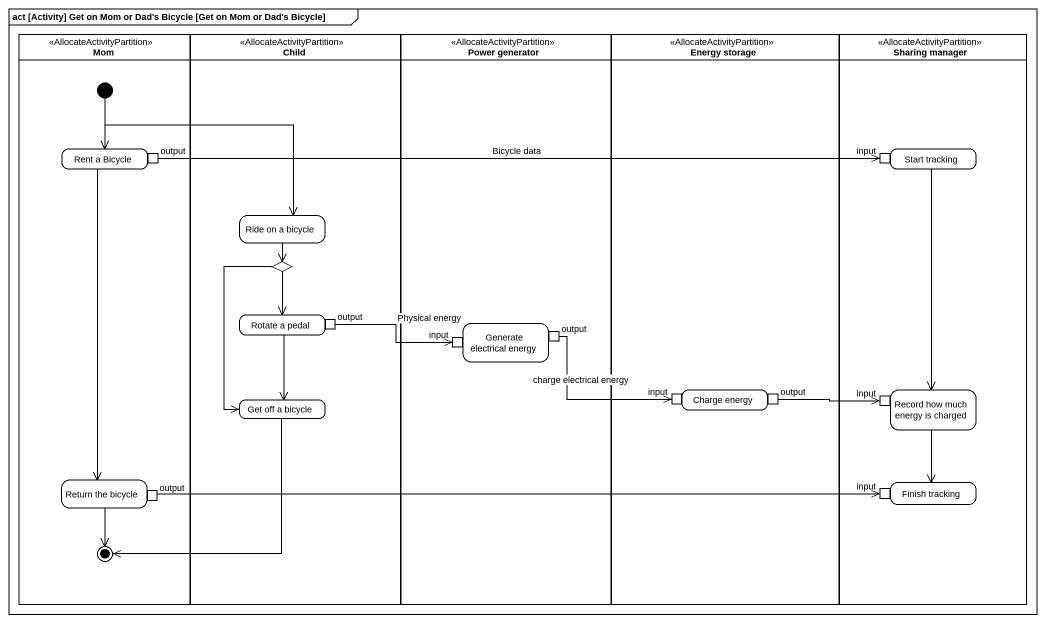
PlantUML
@startuml
mainframe act [Activity] Get on Mom or Dad's Bicycle [Get on Mom or Dad's Bicycle]
hide empty description
state Mom <<AllocateActivityPartition>> {
  state initial1 <<start>>
  state "Rent a Bicycle" as Rent_a_Bicycle {
    state output <<outputPin>>
  }
  state "Return the bicycle" as Return_the_bicycle {
    state "output" as output_5 <<outputPin>>
  }
  state final1 <<end>>
}
state Child <<AllocateActivityPartition>> {
  state "Ride on a bicycle" as Ride_on_a_bicycle
  state choice1 <<choice>>
  state "Rotate a pedal" as Rotate_a_pedal {
    state "output" as output_2 <<outputPin>>
  }
  state "Get off a bicycle" as Get_off_a_bicycle
}
state "Power generator" as Power_generator <<AllocateActivityPartition>> {
  state "Generate electrical energy" as Generate_electrical_energy {
    state "input" as input_2 <<inputPin>>
    state "output" as output_3 <<outputPin>>
  }
}
state "Energy storage" as Energy_storage <<AllocateActivityPartition>> {
  state "Charge energy" as Charge_energy {
    state "input" as input_3 <<inputPin>>
    state "output" as output_4 <<outputPin>>
  }
}
state "Sharing manager" as Sharing_manager <<AllocateActivityPartition>> {
  state "Start tracking" as Start_tracking {
    state input <<inputPin>>
  }
  state "Record how much energy is charged" as Record_how_much_energy_is {
    state "input" as input_4 <<inputPin>>
  }
  state "Finish tracking" as Finish_tracking {
    state "input" as input_5 <<inputPin>>
  }
}
initial1 --> Rent_a_Bicycle
initial1 --> Ride_on_a_bicycle
Rent_a_Bicycle --> Return_the_bicycle
output -right-> input : Bicycle data
Start_tracking --> Record_how_much_energy_is
Ride_on_a_bicycle --> choice1
choice1 --> Rotate_a_pedal
choice1 --> Get_off_a_bicycle
Rotate_a_pedal --> Get_off_a_bicycle
output_2 -right-> input_2 : Physical energy
output_3 -right-> input_3 : charge electrical energy
Get_off_a_bicycle --> final1
output_4 -right-> input_4
Record_how_much_energy_is --> Finish_tracking
Return_the_bicycle --> final1
output_5 -right-> input_5
@enduml
